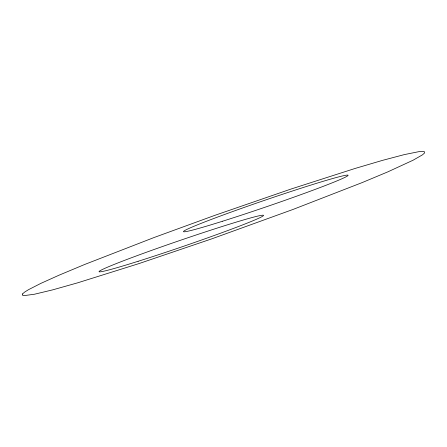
<?xml version="1.0" encoding="UTF-8"?>
<svg xmlns="http://www.w3.org/2000/svg" width="447" height="447" viewBox="0 0 447 447"><rect width="100%" height="100%" fill="white"/><g stroke="black" fill="none" stroke-linecap="round" stroke-linejoin="round"><path stroke-width="0.67" d="M22.479 293.975L22.35 295.143L24.289 295.596L34.503 294.221L52.74 289.846L77.622 282.834L138.95 263.596L212.146 238.72L292.925 209.481L362.277 182.544L387.795 171.877L413.089 160.216L422.443 154.858L424.521 153.025L424.65 151.857L422.711 151.404L418.655 151.706L404.317 154.606L382.531 160.361L355.069 168.463L291.288 188.952L214.677 215.409L154.075 237.519L84.723 264.456L59.205 275.123L40.772 283.42L28.435 289.717L24.557 292.142L22.479 293.975M138.112 261.288A87.003 3.341 -18.9 0 0 263.512 215.515A87.003 3.341 -18.9 0 0 142.051 253.835A87.003 3.341 -18.9 0 0 138.112 261.288M222.662 221.198A87.003 3.341 -18.9 0 0 348.062 175.425A87.003 3.341 -18.9 0 0 226.601 213.739A87.003 3.341 -18.9 0 0 222.662 221.198"/></g></svg>
